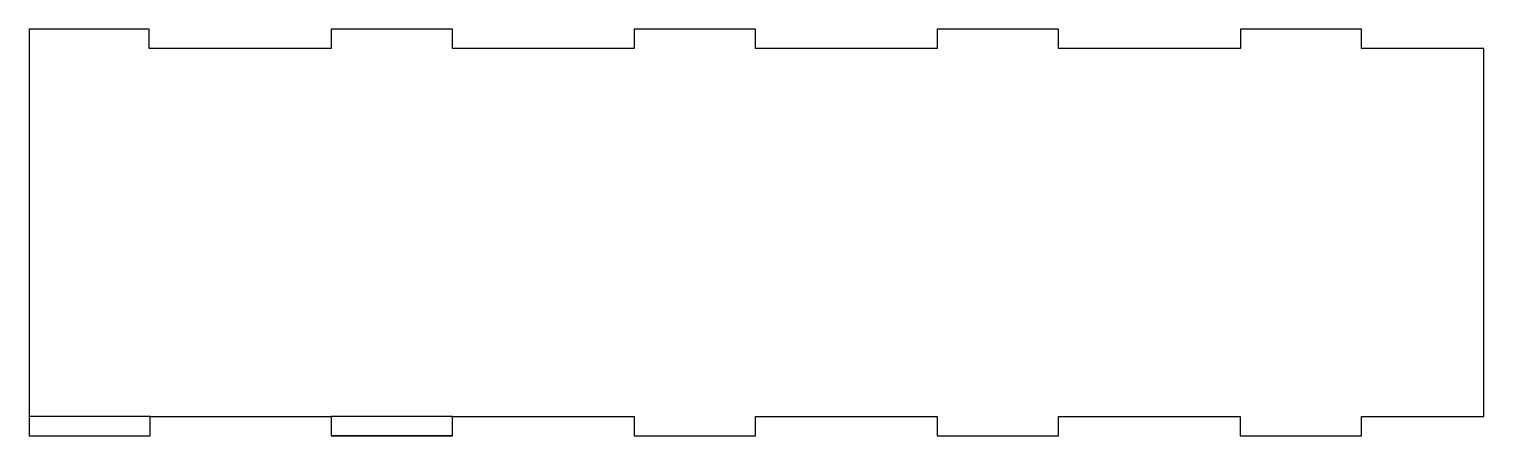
# Model space of a CAD drawing. Header units: millimetres. Extents: x -300 to 0, y 0 to 84.
import ezdxf

# ---------------------------------------------------------------- set-up
doc = ezdxf.new("R2010")
doc.units = ezdxf.units.MM
doc.layers.get('0').update_dxf_attribs({"linetype": 'CONTINUOUS'})

msp = doc.modelspace()

# ---------------------------------------------------------------- linework, layer by layer
for p, q in [((-275.22, 84), (-300, 84)), ((-300, 84), (-300, 4)), ((-275.22, 80), (-275.22, 84)), ((-212.72, 84), (-237.72, 84)), ((-237.72, 84), (-237.72, 80)), ((-212.72, 80), (-212.72, 84)), ((-175.22, 84), (-175.22, 80)), ((-150.22, 84), (-175.22, 84)), ((-150.22, 80), (-150.22, 84)), ((-87.72, 84), (-112.72, 84)), ((-112.72, 84), (-112.72, 80)), ((-87.72, 80), (-87.72, 84)), ((-25.22, 84), (-50.22, 84)), ((-50.22, 84), (-50.22, 80)), ((-25.22, 80), (-25.22, 84)), ((-237.72, 80), (-275.22, 80)), ((-175.22, 80), (-212.72, 80)), ((-112.72, 80), (-150.22, 80)), ((-50.22, 80), (-87.72, 80)), ((0, 80), (-25.22, 80)), ((0, 4), (0, 80)), ((-275, 4), (-237.72, 4)), ((-212.7, 4), (-175.21, 4)), ((-175.21, 4), (-175.21, 0)), ((-150.23, 0), (-150.23, 4)), ((-150.23, 4), (-112.72, 4)), ((-112.72, 4), (-112.72, 0)), ((-87.72, 0), (-87.72, 4)), ((-87.72, 4), (-50.23, 4)), ((-50.23, 4), (-50.23, 0)), ((-25.22, 0), (-25.22, 4)), ((-25.22, 4), (0, 4)), ((-212.7, 0), (-237.72, 0)), ((-175.21, 0), (-150.23, 0)), ((-112.72, 0), (-87.72, 0)), ((-50.23, 0), (-25.22, 0))]:
    msp.add_line(p, q)
for points in [[(-275, 4), (-300, 4), (-300, 0), (-275, 0)], [(-212.7, 4), (-237.72, 4), (-237.72, 0), (-212.7, 0)]]:
    msp.add_lwpolyline(points, close=True)

doc.saveas('drawing.dxf')
